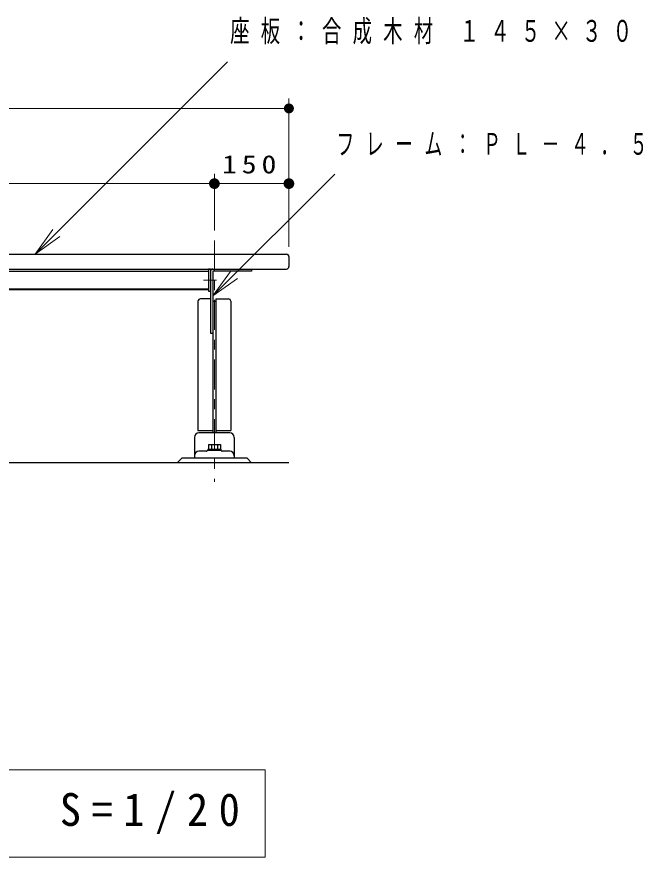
# Model space of a CAD drawing. Units: millimetres on the paper, scale 1:20. Extents: x -767 to 0, y -77 to 257.
# Drawn here: x -237.2 to -174.2, y 71.6 to 156.3 of the extents above; entities that cross this region are included whole.
import ezdxf

# ---------------------------------------------------------------- set-up
doc = ezdxf.new("R2010")
doc.units = ezdxf.units.MM
doc.linetypes.add('USER2', pattern=[6, 3, -1, 1, -1])
doc.layers.add('LY_1', color=7, linetype='Continuous', lineweight=25)
doc.styles.add('ＭＳ ゴシック', font='')
doc.styles.get('ＭＳ ゴシック').set_extended_font_data('MS Gothic')

# ---------------------------------------------------------------- blocks, each defined once
blk = doc.blocks.new('open_arrow')
at = {"color": 0, "linetype": 'Continuous', "lineweight": -2}
blk.add_lwpolyline([(7.5, 1.25), (0, 0), (7.5, -1.25)], dxfattribs=at)
blk = doc.blocks.new('filled_dot')
at = {"color": 0, "linetype": 'Continuous', "lineweight": -2, "const_width": 1.25}
blk.add_lwpolyline([(-0.625, 0, 1), (0.625, 0, 1)], format="xyb", close=True, dxfattribs=at)

msp = doc.modelspace()

# ---------------------------------------------------------------- linework, layer by layer
at = {"layer": 'LY_1', "lineweight": 13}
for p, q in [((-235.391, 132.353), (-216.038, 151.706)), ((-209.857, 133.103), (-209.857, 148.03)), ((-284.857, 147.03), (-209.857, 147.03)), ((-217.507, 128.146), (-205.244, 140.41)), ((-217.357, 134.737), (-217.357, 140.456)), ((-277.357, 139.456), (-217.357, 139.456)), ((-217.357, 139.456), (-209.857, 139.456)), ((-276.757, 128.86), (-217.957, 128.86)), ((-212.245, 80.42), (-260.045, 80.42)), ((-212.245, 71.62), (-212.245, 80.42)), ((-260.045, 71.62), (-212.245, 71.62))]:
    msp.add_line(p, q, dxfattribs=at)
at = {"layer": 'LY_1', "linetype": 'USER2', "lineweight": 13}
for p, q in [((-217.357, 133.737), (-217.357, 109.413)), ((-217.15, 129.728), (-218.457, 129.728))]:
    msp.add_line(p, q, dxfattribs=at)
at = {"layer": 'LY_1'}
for p, q in [((-284.607, 132.353), (-210.107, 132.353)), ((-209.857, 132.103), (-209.857, 131.103)), ((-284.607, 130.853), (-210.107, 130.853)), ((-276.757, 130.628), (-217.957, 130.628)), ((-217.732, 130.828), (-217.957, 130.828)), ((-217.957, 130.828), (-217.957, 128.628)), ((-217.732, 130.828), (-217.732, 124.397)), ((-217.507, 130.628), (-217.507, 114.353)), ((-213.62, 130.628), (-217.507, 130.628)), ((-213.62, 130.853), (-213.62, 130.628)), ((-276.757, 128.781), (-217.957, 128.781)), ((-217.732, 127.853), (-218.757, 127.853)), ((-217.957, 128.628), (-217.732, 128.628)), ((-217.207, 127.853), (-215.957, 127.853)), ((-217.207, 127.853), (-217.207, 114.353)), ((-219.007, 127.603), (-219.007, 114.603)), ((-217.507, 127.603), (-217.207, 127.603)), ((-215.707, 127.603), (-215.707, 114.603)), ((-217.732, 124.397), (-217.507, 124.397)), ((-219.007, 114.603), (-217.507, 114.603)), ((-215.807, 114.353), (-218.907, 114.353)), ((-217.207, 114.603), (-215.707, 114.603)), ((-219.357, 113.903), (-219.357, 111.853)), ((-215.357, 113.903), (-215.357, 111.853)), ((-218.078, 112.532), (-218.037, 112.574)), ((-218.007, 112.718), (-218.007, 112.603)), ((-218.007, 112.718), (-216.707, 112.718)), ((-218.007, 112.603), (-216.707, 112.603)), ((-217.964, 113.168), (-217.964, 112.718)), ((-217.964, 113.168), (-216.751, 113.168)), ((-217.66, 113.168), (-217.66, 112.718)), ((-217.054, 113.168), (-217.054, 112.718)), ((-216.751, 113.168), (-216.751, 112.718)), ((-216.707, 112.718), (-216.707, 112.603)), ((-216.678, 112.574), (-216.637, 112.532)), ((-220.607, 111.853), (-221.107, 111.353)), ((-220.607, 111.853), (-214.107, 111.853)), ((-218.149, 112.503), (-218.907, 112.503)), ((-215.807, 112.503), (-216.566, 112.503)), ((-214.107, 111.853), (-213.607, 111.353))]:
    msp.add_line(p, q, dxfattribs=at)
at = {"layer": 'LY_1', "color": 4}
msp.add_line((-209.857, 111.353), (-273.607, 111.353), dxfattribs=at)
at = {"layer": 'LY_1'}
for centre, radius, start, end in [((-210.107, 132.103), 0.25, 0, 90), ((-217.507, 130.628), 0.225, 90, 180), ((-210.107, 131.103), 0.25, 270, 0), ((-218.757, 127.603), 0.25, 90, 180), ((-215.957, 127.603), 0.25, 0, 90), ((-218.907, 113.903), 0.45, 90.00002, 180), ((-215.807, 113.903), 0.45, 0.00004, 90.00002), ((-217.966, 112.503), 0.1, 90.00002, 135.00006), ((-216.749, 112.503), 0.1, 45.00004, 90.00002), ((-218.907, 112.053), 0.45, 90.00002, 180), ((-218.149, 112.603), 0.1, 270.00004, 315.00048), ((-216.566, 112.603), 0.1, 225, 270.00004), ((-215.807, 112.053), 0.45, 0.00004, 90.00002)]:
    msp.add_arc(centre, radius, start, end, dxfattribs=at)

# ---------------------------------------------------------------- block references
at = {"layer": 'LY_1', "lineweight": 13}
for name, p, xscale, yscale, rotation in [('filled_dot', (-209.857, 147.03), 0.4, 0.4, 180), ('filled_dot', (-217.357, 139.456), 0.431, 0.431, 180), ('filled_dot', (-209.857, 139.456), 0.431, 0.431, 180), ('open_arrow', (-235.391, 132.353), 0.4, 0.4, 45), ('open_arrow', (-217.507, 128.146), 0.4, 0.4, 45)]:
    msp.add_blockref(name, p, dxfattribs=dict(at, xscale=xscale, yscale=yscale, rotation=rotation))

# ---------------------------------------------------------------- texts
at = {"layer": 'LY_1', "style": 'ＭＳ ゴシック'}
for s, insert, char_height, attachment_point in [('\\T1.58;\\W0.65;座板：合成木材\\~１４５×３０', (-215.767, 154.706), 2.199, 4), ('\\T1.64;\\W0.6;フレーム：ＰＬ－４．５', (-205.076, 143.41), 2.199, 4), ('\\T1.33;\\W1.2;150', (-213.607, 140.456), 1.833, 8), ('\\T1.5;\\W0.95;正面図\u3000S=1/20', (-236.145, 76.02), 3.299, 5)]:
    msp.add_mtext(s, dxfattribs=dict(at, insert=insert, char_height=char_height, attachment_point=attachment_point))

doc.saveas('drawing.dxf')
